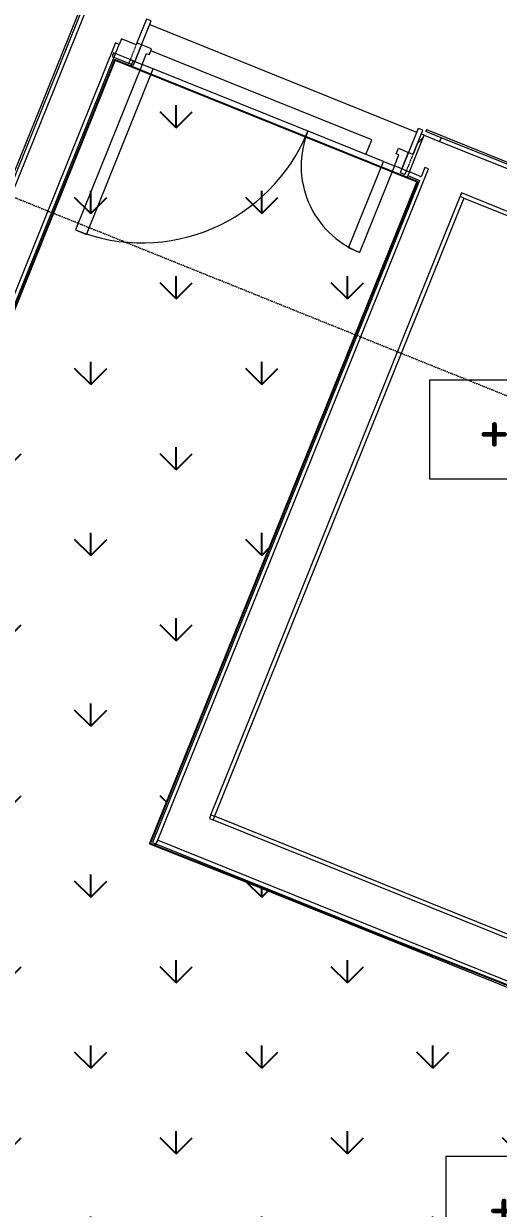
# Model space of a CAD drawing. Header units: millimetres. Extents: x -584918 to 2941280, y 3000189 to 4229862.
# Drawn here: x 201394 to 203785, y 3837823 to 3843797 of the extents above; entities that cross this region are included whole.
import ezdxf

# ---------------------------------------------------------------- set-up
doc = ezdxf.new("R2010")
doc.units = ezdxf.units.MM
doc.linetypes.add('ASVP_Линия разреза', pattern=[20, 0, -10, 0, -10])
doc.linetypes.add('ASVP_Невидимые', pattern=[5, 3, -2])
for name, color, linetype, lineweight in [('Аннотация', 7, 'Continuous', 0), ('Двери', 7, 'Continuous', 0), ('Лестницы', 7, 'Continuous', 0), ('Обобщенные модели', 7, 'Continuous', 0), ('Отметки', 7, 'Continuous', 0), ('Перекрытие', 7, 'Continuous', 0), ('Разрезы', 7, 'Continuous', 0), ('Стены внутренние', 7, 'Continuous', 0), ('Стены несущие', 7, 'Continuous', 0), ('Стены отделка', 7, 'Continuous', 0), ('экспертиза условные обозначения', 1, 'Continuous', 0)]:
    doc.layers.add(name, color=color, linetype=linetype, lineweight=lineweight)
doc.styles.add('GOST Common_2', font='', dxfattribs={"height": 500})
doc.styles.get('GOST Common_2').set_extended_font_data('GOST Common')

# ---------------------------------------------------------------- blocks, each defined once
blk = doc.blocks.new('ASVP_ДверьПротивопожарнаяСтальная_2 полотна - EI30 1370х2000h_полотна_ О Л _1250 в свету_-7420221-АР Этаж 02')
at = {"layer": 'Двери', "lineweight": 18}
for p, q in [((685, 1000), (625, 1000)), ((625, 1000), (625, 100)), ((685, 100), (685, 1000)), ((-685, 570), (-625, 570)), ((-685, 100), (-685, 570)), ((-625, 570), (-625, 100)), ((-725, 100), (-685, 100)), ((-725, 10), (-725, 100)), ((-625, 100), (-685, 100)), ((-685, 100), (-685, 40)), ((625, 100), (685, 100)), ((725, 100), (685, 100)), ((685, 100), (685, 40)), ((725, 10), (725, 100)), ((-670, 10), (-725, 10)), ((-685, 40), (-670, 40)), ((-670, 40), (-670, 10)), ((685, 40), (670, 40)), ((670, 40), (670, 10)), ((670, 10), (725, 10))]:
    blk.add_line(p, q, dxfattribs=at)
at = {"layer": 'Двери', "linetype": 'ASVP_Невидимые', "lineweight": 18}
for p, q in [((-750, 100), (-725, 100)), ((-750, 10), (-750, 100)), ((-725, 100), (-725, 10)), ((750, 100), (725, 100)), ((725, 100), (725, 10)), ((750, 10), (750, 100)), ((-725, 10), (-750, 10)), ((725, 10), (750, 10))]:
    blk.add_line(p, q, dxfattribs=at)
at = {"layer": 'Двери'}
for centre, radius, start, end in [((685, 100), 900, 90, 180), ((-685, 100), 470, 360, 90)]:
    blk.add_arc(centre, radius, start, end, dxfattribs=at)
blk = doc.blocks.new('ASVP_ОТКОС_Оштукатуривание дверного откоса - Оштукатуривание дверного откоса-V71-АР Этаж 02')
at = {"layer": 'Обобщенные модели'}
for p, q in [((-750, 130), (-750, 0)), ((-725, 0), (-725, 130)), ((725, 130), (725, 0)), ((750, 0), (750, 130)), ((-750, 0), (-725, 0)), ((725, 0), (750, 0))]:
    blk.add_line(p, q, dxfattribs=at)
blk = doc.blocks.new('ASVP_ОТКОС_Оштукатуривание дверного откоса - Оштукатуривание дверного откоса-V72-АР Этаж 02')
at = {"layer": 'Обобщенные модели'}
for p, q in [((-750, 20), (-750, 0)), ((-750, 0), (-725, 0)), ((-725, 0), (-725, 20)), ((725, 20), (725, 0)), ((725, 0), (750, 0)), ((750, 0), (750, 20))]:
    blk.add_line(p, q, dxfattribs=at)
blk = doc.blocks.new('Высотные отметки - Рамка-5093-АР Этаж 02')
at = {"layer": 'Аннотация'}
for p, q in [((-6.5, 0), (-6.5, 5)), ((-6.5, 5), (6.5, 5)), ((6.5, 5), (6.5, 0)), ((6.5, 0), (-6.5, 0))]:
    blk.add_line(p, q, dxfattribs=at)

msp = doc.modelspace()

# ---------------------------------------------------------------- hatches: boundary and pattern name
at = {"layer": 'Стены внутренние'}
h = msp.add_hatch(dxfattribs=at)
h.set_pattern_fill('FP_3', color=256, style=0, pattern_type=2)
h.set_pattern_definition([(45, (184030.3, 3824416.36), (-114.0493, 114.0493), []), (45, (184144.35, 3824416.36), (-114.0493, 114.0493), [201.612, -40.322, 3.353, -36.97])])
h.paths.add_polyline_path([(203336.674, 3843049.09), (203411.429, 3843234.594), (203396.285, 3843240.697), (203321.53, 3843055.193)])
at = {"layer": 'экспертиза условные обозначения', "lineweight": -3}
h = msp.add_hatch(dxfattribs=at)
h.set_pattern_fill('GRASS', color=3, scale=24)
h.set_pattern_definition([(90, (183626.44, 3579035.56), (-431.0523, 431.0523), [114.3, -747.8046]), (45, (183626.44, 3579035.56), (-431.0523, 431.0523), [114.3, -495.3]), (135, (183626.44, 3579035.56), (-431.0523, -431.0523), [114.3, -495.3])])
edge = h.paths.add_edge_path()
edge.add_line((196428.749, 3839816.831), (197140.238, 3841668.63))
edge.add_line((197140.238, 3841668.63), (200508.517, 3840275.128))
edge.add_line((200508.517, 3840275.128), (201854.112, 3843614.196))
edge.add_line((201854.112, 3843614.196), (203375.243, 3843001.203))
edge.add_line((203375.243, 3843001.203), (202029.648, 3839662.135))
edge.add_line((202029.648, 3839662.135), (206626.293, 3837842.101))
edge.add_line((206626.293, 3837842.101), (205916.118, 3836079.815))
edge.add_line((205916.118, 3836079.815), (204600.899, 3836615.219))
edge.add_arc((204174.147, 3835587.251), 1113.03, 67.4546237, 179.2891611)
edge.add_line((203061.203, 3835601.059), (203061.203, 3833765.697))
edge.add_line((203061.203, 3833765.697), (200161.203, 3833765.697))
edge.add_line((200161.203, 3833765.697), (200161.203, 3838398.959))
edge.add_line((200161.203, 3838398.959), (196428.749, 3839816.831))

# ---------------------------------------------------------------- linework, layer by layer
at = {"layer": 'Лестницы'}
for p, q in [((202336.422, 3839808.047), (202328.946, 3839789.496)), ((202328.946, 3839789.496), (202347.496, 3839782.021))]:
    msp.add_line(p, q, dxfattribs=at)
at = {"layer": 'Перекрытие'}
for p, q in [((202028.195, 3843792.017), (203373.097, 3843250.041)), ((201885.952, 3843719.961), (201874.739, 3843692.136)), ((201960.154, 3843690.059), (201885.952, 3843719.961)), ((203147.378, 3843211.626), (202034.355, 3843660.157)), ((203205.59, 3843101.915), (202046.191, 3843569.136)), ((203411.429, 3843234.594), (203489.037, 3843203.319)), ((203117.476, 3843137.424), (203147.378, 3843211.626))]:
    msp.add_line(p, q, dxfattribs=at)
at = {"layer": 'Разрезы', "linetype": 'ASVP_Линия разреза'}
msp.add_line((153979.518, 3862009.163), (221790.935, 3834682.174), dxfattribs=at)
at = {"layer": 'Стены внутренние'}
for p, q in [((200364.544, 3840613.465), (202800.932, 3846659.318)), ((201854.112, 3843614.196), (200508.517, 3840275.128)), ((201934.182, 3843581.929), (201854.112, 3843614.196)), ((201934.182, 3843581.929), (201937.92, 3843591.204)), ((203422.642, 3843262.42), (203418.905, 3843253.145)), ((203496.512, 3843221.87), (203418.905, 3843253.145)), ((203422.642, 3843262.42), (209445.646, 3840835.239)), ((202029.648, 3839662.135), (203375.243, 3843001.203)), ((203325.461, 3843021.265), (203329.198, 3843030.54)), ((203375.243, 3843001.203), (203325.461, 3843021.265)), ((202336.422, 3839808.047), (203592.31, 3842924.51)), ((203610.86, 3842917.034), (202354.972, 3839800.571)), ((203610.86, 3842917.034), (203592.31, 3842924.51)), ((202336.422, 3839808.047), (202354.972, 3839800.571)), ((206591.891, 3837823.619), (202029.648, 3839662.135)), ((202055.994, 3839651.518), (202059.732, 3839660.794)), ((202057.474, 3839650.922), (202061.212, 3839660.197))]:
    msp.add_line(p, q, dxfattribs=at)
at = {"layer": 'Стены несущие'}
for p, q in [((203336.674, 3843049.09), (203411.429, 3843234.594)), ((203396.285, 3843240.697), (203355.17, 3843138.67)), ((203411.429, 3843234.594), (203396.285, 3843240.697)), ((203321.53, 3843055.193), (203336.674, 3843049.09))]:
    msp.add_line(p, q, dxfattribs=at)
at = {"layer": 'Стены отделка'}
for p, q in [((203464.949, 3848280.309), (200370.082, 3840600.452)), ((200381.156, 3840574.426), (203483.499, 3848272.833)), ((201856.188, 3843699.611), (200491.905, 3840314.167)), ((200502.98, 3840288.141), (201874.739, 3843692.136)), ((201846.775, 3843649.498), (201839.299, 3843630.947)), ((201930.251, 3843615.858), (201846.775, 3843649.498)), ((201874.739, 3843692.136), (201856.188, 3843699.611)), ((201839.299, 3843630.947), (201937.92, 3843591.204)), ((201937.92, 3843591.204), (201945.395, 3843609.755)), ((203496.512, 3843221.87), (203489.037, 3843203.319)), ((203489.037, 3843203.319), (209462.259, 3840796.2)), ((209451.184, 3840822.226), (203496.512, 3843221.87)), ((202061.212, 3839660.197), (203432.97, 3843064.192)), ((203336.674, 3843049.09), (203329.198, 3843030.54)), ((203395.731, 3843025.291), (203336.674, 3843049.09)), ((203414.42, 3843071.667), (203395.731, 3843025.291)), ((203432.97, 3843064.192), (203414.42, 3843071.667)), ((203388.256, 3843006.741), (202042.661, 3839667.673)), ((203329.198, 3843030.54), (203388.256, 3843006.741)), ((203599.785, 3842943.06), (203592.31, 3842924.51)), ((209480.255, 3840573.319), (203599.785, 3842943.06)), ((203610.86, 3842917.034), (209491.33, 3840547.293)), ((202354.972, 3839800.571), (202347.496, 3839782.021)), ((202347.496, 3839782.021), (208728.826, 3837210.44)), ((208736.302, 3837228.99), (202354.972, 3839800.571)), ((202042.661, 3839667.673), (206609.542, 3837827.288)), ((202067.207, 3839679.344), (202059.732, 3839660.794)), ((206617.017, 3837845.838), (202067.207, 3839679.344))]:
    msp.add_line(p, q, dxfattribs=at)
at = {"layer": 'экспертиза условные обозначения', "color": 3, "lineweight": -3}
msp.add_lwpolyline([(196428.749, 3839816.831), (197140.238, 3841668.63), (200508.517, 3840275.128), (201854.112, 3843614.196), (203375.243, 3843001.203), (202029.648, 3839662.135), (206626.293, 3837842.101), (205916.118, 3836079.815), (204600.899, 3836615.219, 0.53078371), (203061.203, 3835601.059), (203061.203, 3833765.697), (200161.203, 3833765.697), (200161.203, 3838398.959), (196428.749, 3839816.831)], format="xyb", dxfattribs=at)

# ---------------------------------------------------------------- block references
at = {"layer": 'Аннотация', "xscale": 99.99999999999993, "yscale": 99.99999999999993, "zscale": 99.99999999999993}
msp.add_blockref('Высотные отметки - Рамка-5093-АР Этаж 02', (204090.194, 3841500.511), dxfattribs=at)
at = {"layer": 'Двери', "rotation": 158.0513009164578}
msp.add_blockref('ASVP_ДверьПротивопожарнаяСтальная_2 полотна - EI30 1370х2000h_полотна_ О Л _1250 в свету_-7420221-АР Этаж 02', (202663.268, 3843428.277), dxfattribs=at)
at = {"layer": 'Обобщенные модели'}
for name, p, rotation in [('ASVP_ОТКОС_Оштукатуривание дверного откоса - Оштукатуривание дверного откоса-V71-АР Этаж 02', (202708.121, 3843539.58), 158.0513009164578), ('ASVP_ОТКОС_Оштукатуривание дверного откоса - Оштукатуривание дверного откоса-V72-АР Этаж 02', (202618.415, 3843316.975), 338.0513009164576)]:
    msp.add_blockref(name, p, dxfattribs=dict(at, rotation=rotation))
at = {"layer": 'Отметки', "extrusion": (0, 0, -1), "xscale": 99.99999999999993, "yscale": 99.99999999999993, "zscale": 99.99999999999993}
msp.add_blockref('Высотные отметки - Рамка-5093-АР Этаж 02', (-204170.799, 3837584.625), dxfattribs=at)

# ---------------------------------------------------------------- texts
at = {"layer": 'Отметки', "char_height": 250, "attachment_point": 1, "line_spacing_factor": 1.022761, "style": 'GOST Common_2'}
for s, insert, width in [('+2,100', (203682.889, 3841877.218), 977.53229), ('+4,200', (203730.808, 3837961.332), 1055.97624)]:
    msp.add_mtext(s, dxfattribs=dict(at, insert=insert, width=width))

doc.saveas('drawing.dxf')
